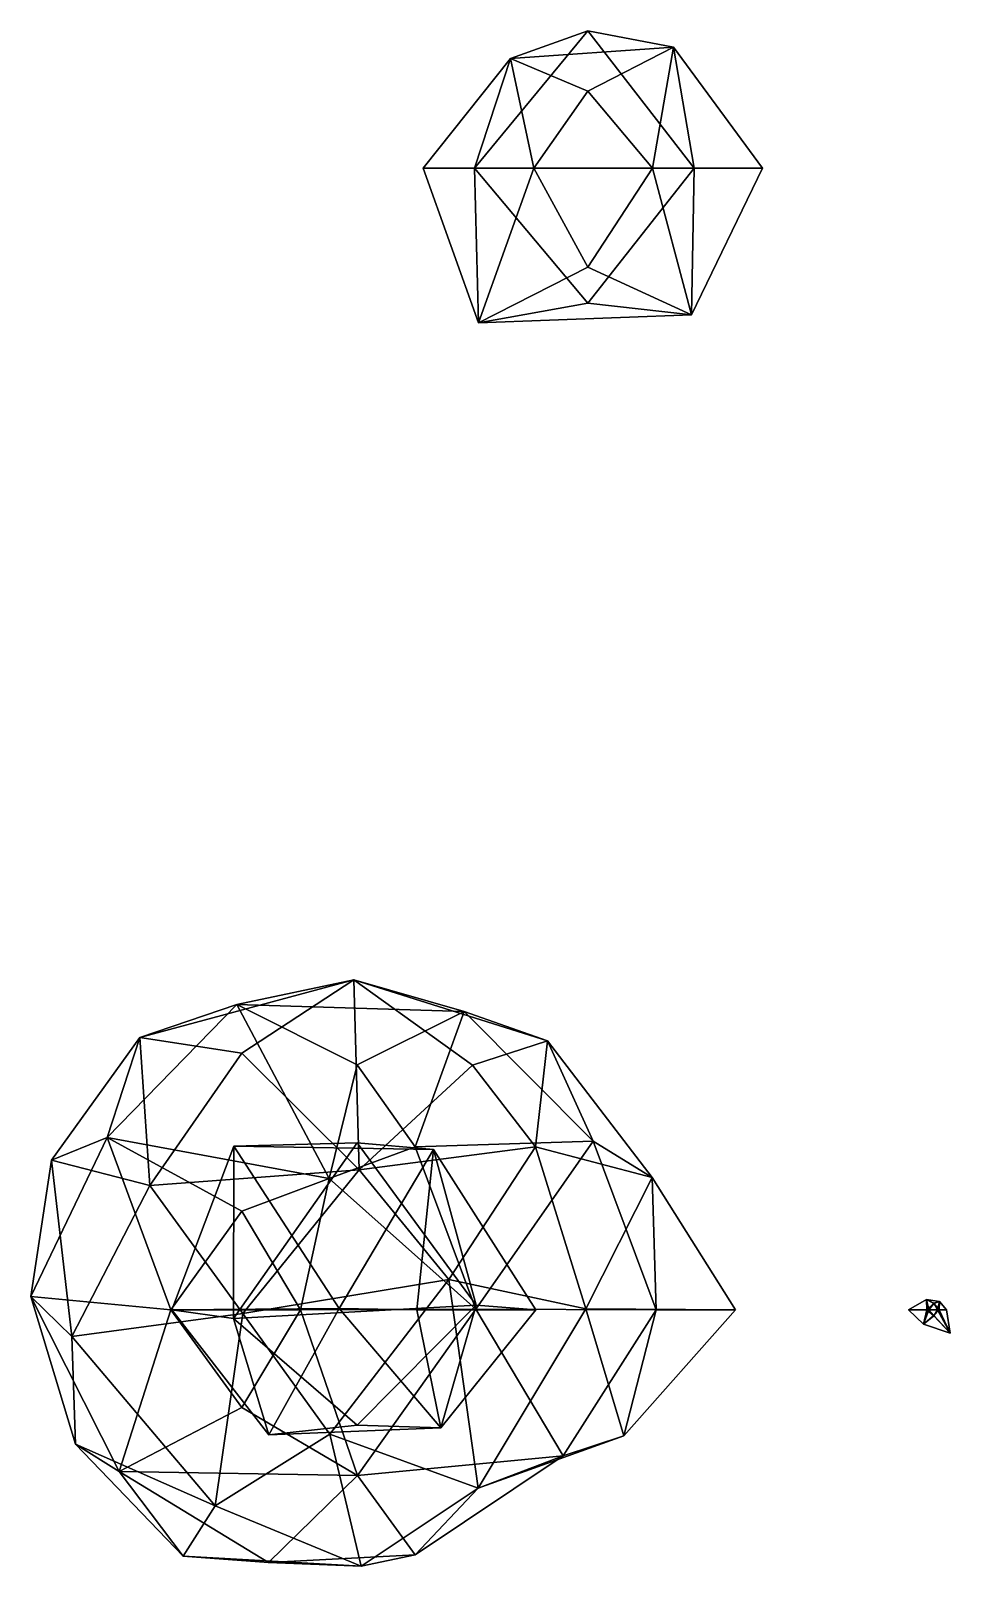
# Model space of a CAD drawing. Extents: x 290083 to 295691, y 4553739 to 4561622.
# Drawn here: x 294420.5 to 294521, y 4558593.8 to 4558761.6 of the extents above; entities that cross this region are included whole.
import ezdxf

# ---------------------------------------------------------------- set-up
doc = ezdxf.new("R2010")
doc.units = 0
doc.layers.add('Au_ppm_Pref_-_0_3', color=7, linetype='CONTINUOUS')

msp = doc.modelspace()

# ---------------------------------------------------------------- linework, layer by layer
at = {"layer": 'Au_ppm_Pref_-_0_3'}
for points in [[(294472.88, 4558758.54, 1853.07), (294468.95, 4558746.56, 1847.23), (294481.35, 4558761.56, 1848.07)], [(294481.35, 4558761.56, 1848.07), (294468.95, 4558746.56, 1847.23), (294492.98, 4558746.56, 1847.58)], [(294490.69, 4558759.78, 1853.07), (294472.88, 4558758.54, 1853.07), (294481.35, 4558761.56, 1848.07)], [(294490.69, 4558759.78, 1853.07), (294481.35, 4558761.56, 1848.07), (294492.98, 4558746.56, 1847.58)], [(294463.34, 4558746.56, 1853.07), (294472.88, 4558758.54, 1853.07), (294475.44, 4558746.56, 1855.85)], [(294472.88, 4558758.54, 1853.07), (294463.34, 4558746.56, 1853.07), (294468.95, 4558746.56, 1847.23)], [(294472.88, 4558758.54, 1853.07), (294490.69, 4558759.78, 1853.07), (294481.35, 4558754.97, 1855.87)], [(294472.88, 4558758.54, 1853.07), (294481.35, 4558754.97, 1855.87), (294475.44, 4558746.56, 1855.85)], [(294488.42, 4558746.56, 1856.4), (294481.35, 4558754.97, 1855.87), (294490.69, 4558759.78, 1853.07)], [(294488.42, 4558746.56, 1856.4), (294490.69, 4558759.78, 1853.07), (294500.43, 4558746.56, 1853.07)], [(294500.43, 4558746.56, 1853.07), (294490.69, 4558759.78, 1853.07), (294492.98, 4558746.56, 1847.58)], [(294488.42, 4558746.56, 1856.4), (294475.44, 4558746.56, 1855.85), (294481.35, 4558754.97, 1855.87)], [(294469.39, 4558729.65, 1853.07), (294463.34, 4558746.56, 1853.07), (294475.44, 4558746.56, 1855.85)], [(294463.34, 4558746.56, 1853.07), (294469.39, 4558729.65, 1853.07), (294468.95, 4558746.56, 1847.23)], [(294469.39, 4558729.65, 1853.07), (294481.35, 4558731.78, 1848.14), (294468.95, 4558746.56, 1847.23)], [(294492.98, 4558746.56, 1847.58), (294468.95, 4558746.56, 1847.23), (294481.35, 4558731.78, 1848.14)], [(294469.39, 4558729.65, 1853.07), (294475.44, 4558746.56, 1855.85), (294481.35, 4558735.72, 1856.68)], [(294488.42, 4558746.56, 1856.4), (294481.35, 4558735.72, 1856.68), (294475.44, 4558746.56, 1855.85)], [(294488.42, 4558746.56, 1856.4), (294492.68, 4558730.54, 1853.07), (294481.35, 4558735.72, 1856.68)], [(294492.68, 4558730.54, 1853.07), (294492.98, 4558746.56, 1847.58), (294481.35, 4558731.78, 1848.14)], [(294488.42, 4558746.56, 1856.4), (294500.43, 4558746.56, 1853.07), (294492.68, 4558730.54, 1853.07)], [(294492.68, 4558730.54, 1853.07), (294500.43, 4558746.56, 1853.07), (294492.98, 4558746.56, 1847.58)], [(294492.68, 4558730.54, 1853.07), (294469.39, 4558729.65, 1853.07), (294481.35, 4558735.72, 1856.68)], [(294469.39, 4558729.65, 1853.07), (294492.68, 4558730.54, 1853.07), (294481.35, 4558731.78, 1848.14)], [(294442.99, 4558655.2, 1888.52), (294432.37, 4558651.59, 1884.06), (294455.78, 4558657.87, 1883.01)], [(294443.55, 4558649.85, 1879.37), (294455.78, 4558657.87, 1883.01), (294432.37, 4558651.59, 1884.06)], [(294467.84, 4558654.42, 1888.12), (294442.99, 4558655.2, 1888.52), (294455.78, 4558657.87, 1883.01)], [(294456.35, 4558637.11, 1879.1), (294455.78, 4558657.87, 1883.01), (294443.55, 4558649.85, 1879.37)], [(294467.84, 4558654.42, 1888.12), (294455.78, 4558657.87, 1883.01), (294476.92, 4558651.21, 1882.77)], [(294468.75, 4558648.55, 1879.8), (294455.78, 4558657.87, 1883.01), (294456.35, 4558637.11, 1879.1)], [(294476.92, 4558651.21, 1882.77), (294455.78, 4558657.87, 1883.01), (294468.75, 4558648.55, 1879.8)], [(294442.99, 4558655.2, 1888.52), (294453.07, 4558636.16, 1891.32), (294428.81, 4558640.67, 1889.68)], [(294442.99, 4558655.2, 1888.52), (294428.81, 4558640.67, 1889.68), (294432.37, 4558651.59, 1884.06)], [(294442.99, 4558655.2, 1888.52), (294456.15, 4558648.58, 1891.68), (294453.07, 4558636.16, 1891.32)], [(294442.99, 4558655.2, 1888.52), (294467.84, 4558654.42, 1888.12), (294456.15, 4558648.58, 1891.68)], [(294467.84, 4558654.42, 1888.12), (294462.46, 4558639.65, 1891.68), (294456.15, 4558648.58, 1891.68)], [(294462.46, 4558639.65, 1891.68), (294467.84, 4558654.42, 1888.12), (294481.94, 4558640.24, 1888.63)], [(294476.92, 4558651.21, 1882.77), (294481.94, 4558640.24, 1888.63), (294467.84, 4558654.42, 1888.12)], [(294428.81, 4558640.67, 1889.68), (294422.74, 4558638.17, 1883.55), (294432.37, 4558651.59, 1884.06)], [(294432.37, 4558651.59, 1884.06), (294422.74, 4558638.17, 1883.55), (294433.49, 4558635.42, 1879.43)], [(294432.37, 4558651.59, 1884.06), (294433.49, 4558635.42, 1879.43), (294443.55, 4558649.85, 1879.37)], [(294476.92, 4558651.21, 1882.77), (294468.75, 4558648.55, 1879.8), (294475.64, 4558639.65, 1879.52)], [(294488.39, 4558636.3, 1882.77), (294476.92, 4558651.21, 1882.77), (294475.64, 4558639.65, 1879.52)], [(294488.39, 4558636.3, 1882.77), (294481.94, 4558640.24, 1888.63), (294476.92, 4558651.21, 1882.77)], [(294443.55, 4558649.85, 1879.37), (294433.49, 4558635.42, 1879.43), (294456.35, 4558637.11, 1879.1)], [(294462.46, 4558639.65, 1891.68), (294453.07, 4558636.16, 1891.32), (294456.15, 4558648.58, 1891.68)], [(294468.75, 4558648.55, 1879.8), (294456.35, 4558637.11, 1879.1), (294475.64, 4558639.65, 1879.52)], [(294420.46, 4558623.28, 1888.43), (294428.81, 4558640.67, 1889.68), (294435.77, 4558621.83, 1892.37)], [(294420.46, 4558623.28, 1888.43), (294422.74, 4558638.17, 1883.55), (294428.81, 4558640.67, 1889.68)], [(294453.07, 4558636.16, 1891.32), (294443.55, 4558632.59, 1892.29), (294428.81, 4558640.67, 1889.68)], [(294443.55, 4558632.59, 1892.29), (294435.77, 4558621.83, 1892.37), (294428.81, 4558640.67, 1889.68)], [(294454.17, 4558621.97, 1861.87), (294435.87, 4558621.83, 1859.01), (294442.67, 4558639.71, 1859.05)], [(294435.87, 4558621.83, 1859.01), (294442.61, 4558620.88, 1853.19), (294442.67, 4558639.71, 1859.05)], [(294469.13, 4558622.34, 1853.39), (294456.14, 4558640.07, 1852.96), (294442.61, 4558620.88, 1853.19)], [(294456.14, 4558640.07, 1852.96), (294442.67, 4558639.71, 1859.05), (294442.61, 4558620.88, 1853.19)], [(294464.47, 4558639.36, 1858.16), (294442.67, 4558639.71, 1859.05), (294456.14, 4558640.07, 1852.96)], [(294464.47, 4558639.36, 1858.16), (294454.17, 4558621.97, 1861.87), (294442.67, 4558639.71, 1859.05)], [(294453.07, 4558636.16, 1891.32), (294462.46, 4558639.65, 1891.68), (294469.09, 4558621.89, 1891.34)], [(294456.14, 4558640.07, 1852.96), (294469.13, 4558622.34, 1853.39), (294464.47, 4558639.36, 1858.16)], [(294475.64, 4558639.65, 1879.52), (294456.35, 4558637.11, 1879.1), (294466.14, 4558625.14, 1879.16)], [(294462.46, 4558639.65, 1891.68), (294481.94, 4558640.24, 1888.63), (294469.09, 4558621.89, 1891.34)], [(294466.14, 4558625.14, 1879.16), (294481.14, 4558621.93, 1880.25), (294475.64, 4558639.65, 1879.52)], [(294488.81, 4558621.83, 1887.55), (294469.09, 4558621.89, 1891.34), (294481.94, 4558640.24, 1888.63)], [(294488.39, 4558636.3, 1882.77), (294475.64, 4558639.65, 1879.52), (294481.14, 4558621.93, 1880.25)], [(294488.39, 4558636.3, 1882.77), (294488.81, 4558621.83, 1887.55), (294481.94, 4558640.24, 1888.63)], [(294420.46, 4558623.28, 1888.43), (294424.96, 4558618.91, 1880.88), (294422.74, 4558638.17, 1883.55)], [(294422.74, 4558638.17, 1883.55), (294424.96, 4558618.91, 1880.88), (294433.49, 4558635.42, 1879.43)], [(294464.47, 4558639.36, 1858.16), (294462.67, 4558621.83, 1862.08), (294454.17, 4558621.97, 1861.87)], [(294475.67, 4558621.83, 1859.01), (294462.67, 4558621.83, 1862.08), (294464.47, 4558639.36, 1858.16)], [(294464.47, 4558639.36, 1858.16), (294469.13, 4558622.34, 1853.39), (294475.67, 4558621.83, 1859.01)], [(294443.63, 4558621.41, 1879.32), (294456.35, 4558637.11, 1879.1), (294433.49, 4558635.42, 1879.43)], [(294449.93, 4558621.83, 1891.71), (294443.55, 4558632.59, 1892.29), (294453.07, 4558636.16, 1891.32)], [(294443.63, 4558621.41, 1879.32), (294466.14, 4558625.14, 1879.16), (294456.35, 4558637.11, 1879.1)], [(294453.07, 4558636.16, 1891.32), (294469.09, 4558621.89, 1891.34), (294449.93, 4558621.83, 1891.71)], [(294488.39, 4558636.3, 1882.77), (294481.14, 4558621.93, 1880.25), (294497.49, 4558621.83, 1882.77)], [(294488.39, 4558636.3, 1882.77), (294497.49, 4558621.83, 1882.77), (294488.81, 4558621.83, 1887.55)], [(294443.63, 4558621.41, 1879.32), (294433.49, 4558635.42, 1879.43), (294424.96, 4558618.91, 1880.88)], [(294449.93, 4558621.83, 1891.71), (294435.77, 4558621.83, 1892.37), (294443.55, 4558632.59, 1892.29)], [(294443.63, 4558621.41, 1879.32), (294453.14, 4558608.25, 1879.66), (294466.14, 4558625.14, 1879.16)], [(294453.14, 4558608.25, 1879.66), (294469.36, 4558602.35, 1881.61), (294466.14, 4558625.14, 1879.16)], [(294469.36, 4558602.35, 1881.61), (294481.14, 4558621.93, 1880.25), (294466.14, 4558625.14, 1879.16)], [(294420.46, 4558623.28, 1888.43), (294435.77, 4558621.83, 1892.37), (294430.12, 4558604.18, 1888.69)], [(294420.46, 4558623.28, 1888.43), (294430.12, 4558604.18, 1888.69), (294425.35, 4558607.17, 1882.77)], [(294420.46, 4558623.28, 1888.43), (294425.35, 4558607.17, 1882.77), (294424.96, 4558618.91, 1880.88)], [(294516.4, 4558621.83, 1853.07), (294518.35, 4558622.96, 1853.07), (294518.4, 4558621.83, 1853.42)], [(294516.4, 4558621.83, 1853.07), (294518.62, 4558621.83, 1852.82), (294518.35, 4558622.96, 1853.07)], [(294518.35, 4558622.96, 1853.07), (294519.14, 4558622.54, 1853.31), (294518.4, 4558621.83, 1853.42)], [(294518.35, 4558622.96, 1853.07), (294519.78, 4558622.73, 1853.07), (294519.14, 4558622.54, 1853.31)], [(294518.35, 4558622.96, 1853.07), (294518.62, 4558621.83, 1852.82), (294519.14, 4558622.53, 1852.84)], [(294519.78, 4558622.73, 1853.07), (294518.35, 4558622.96, 1853.07), (294519.14, 4558622.53, 1852.84)], [(294519.73, 4558621.83, 1852.79), (294519.78, 4558622.73, 1853.07), (294519.14, 4558622.53, 1852.84)], [(294519.78, 4558622.73, 1853.07), (294519.57, 4558621.83, 1853.27), (294519.14, 4558622.54, 1853.31)], [(294519.78, 4558622.73, 1853.07), (294520.53, 4558621.83, 1853.07), (294519.57, 4558621.83, 1853.27)], [(294519.73, 4558621.83, 1852.79), (294520.53, 4558621.83, 1853.07), (294519.78, 4558622.73, 1853.07)], [(294443.63, 4558621.41, 1879.32), (294424.96, 4558618.91, 1880.88), (294440.61, 4558600.4, 1880.18)], [(294435.77, 4558621.83, 1892.37), (294443.55, 4558611.14, 1892.27), (294430.12, 4558604.18, 1888.69)], [(294449.93, 4558621.83, 1891.71), (294443.55, 4558611.14, 1892.27), (294435.77, 4558621.83, 1892.37)], [(294446.49, 4558608.17, 1859.01), (294435.87, 4558621.83, 1859.01), (294454.17, 4558621.97, 1861.87)], [(294435.87, 4558621.83, 1859.01), (294446.49, 4558608.17, 1859.01), (294442.61, 4558620.88, 1853.19)], [(294443.63, 4558621.41, 1879.32), (294440.61, 4558600.4, 1880.18), (294453.14, 4558608.25, 1879.66)], [(294469.13, 4558622.34, 1853.39), (294442.61, 4558620.88, 1853.19), (294456.15, 4558609.23, 1854.81)], [(294449.93, 4558621.83, 1891.71), (294456.16, 4558603.72, 1890.56), (294443.55, 4558611.14, 1892.27)], [(294465.27, 4558608.94, 1859.01), (294446.49, 4558608.17, 1859.01), (294454.17, 4558621.97, 1861.87)], [(294469.09, 4558621.89, 1891.34), (294456.16, 4558603.72, 1890.56), (294449.93, 4558621.83, 1891.71)], [(294465.27, 4558608.94, 1859.01), (294454.17, 4558621.97, 1861.87), (294462.67, 4558621.83, 1862.08)], [(294465.27, 4558608.94, 1859.01), (294469.13, 4558622.34, 1853.39), (294456.15, 4558609.23, 1854.81)], [(294478.66, 4558605.88, 1887.88), (294456.16, 4558603.72, 1890.56), (294469.09, 4558621.89, 1891.34)], [(294465.27, 4558608.94, 1859.01), (294462.67, 4558621.83, 1862.08), (294475.67, 4558621.83, 1859.01)], [(294475.67, 4558621.83, 1859.01), (294469.13, 4558622.34, 1853.39), (294465.27, 4558608.94, 1859.01)], [(294488.81, 4558621.83, 1887.55), (294478.66, 4558605.88, 1887.88), (294469.09, 4558621.89, 1891.34)], [(294481.14, 4558621.93, 1880.25), (294469.36, 4558602.35, 1881.61), (294485.29, 4558608.07, 1882.77)], [(294478.66, 4558605.88, 1887.88), (294488.81, 4558621.83, 1887.55), (294485.29, 4558608.07, 1882.77)], [(294485.29, 4558608.07, 1882.77), (294497.49, 4558621.83, 1882.77), (294481.14, 4558621.93, 1880.25)], [(294497.49, 4558621.83, 1882.77), (294485.29, 4558608.07, 1882.77), (294488.81, 4558621.83, 1887.55)], [(294516.4, 4558621.83, 1853.07), (294518.4, 4558621.83, 1853.42), (294518.04, 4558620.27, 1853.07)], [(294516.4, 4558621.83, 1853.07), (294518.04, 4558620.27, 1853.07), (294518.62, 4558621.83, 1852.82)], [(294518.04, 4558620.27, 1853.07), (294518.4, 4558621.83, 1853.42), (294519.14, 4558621.16, 1853.29)], [(294518.04, 4558620.27, 1853.07), (294519.14, 4558621.21, 1852.86), (294518.62, 4558621.83, 1852.82)], [(294518.04, 4558620.27, 1853.07), (294520.95, 4558619.28, 1853.07), (294519.14, 4558621.21, 1852.86)], [(294520.95, 4558619.28, 1853.07), (294518.04, 4558620.27, 1853.07), (294519.14, 4558621.16, 1853.29)], [(294519.57, 4558621.83, 1853.27), (294518.4, 4558621.83, 1853.42), (294519.14, 4558622.54, 1853.31)], [(294519.14, 4558621.16, 1853.29), (294518.4, 4558621.83, 1853.42), (294519.57, 4558621.83, 1853.27)], [(294519.73, 4558621.83, 1852.79), (294519.14, 4558622.53, 1852.84), (294518.62, 4558621.83, 1852.82)], [(294519.73, 4558621.83, 1852.79), (294518.62, 4558621.83, 1852.82), (294519.14, 4558621.21, 1852.86)], [(294519.73, 4558621.83, 1852.79), (294519.14, 4558621.21, 1852.86), (294520.95, 4558619.28, 1853.07)], [(294520.95, 4558619.28, 1853.07), (294519.14, 4558621.16, 1853.29), (294519.57, 4558621.83, 1853.27)], [(294520.53, 4558621.83, 1853.07), (294520.95, 4558619.28, 1853.07), (294519.57, 4558621.83, 1853.27)], [(294519.73, 4558621.83, 1852.79), (294520.95, 4558619.28, 1853.07), (294520.53, 4558621.83, 1853.07)], [(294456.15, 4558609.23, 1854.81), (294442.61, 4558620.88, 1853.19), (294446.49, 4558608.17, 1859.01)], [(294440.61, 4558600.4, 1880.18), (294424.96, 4558618.91, 1880.88), (294425.35, 4558607.17, 1882.77)], [(294443.55, 4558611.14, 1892.27), (294456.16, 4558603.72, 1890.56), (294430.12, 4558604.18, 1888.69)], [(294456.57, 4558593.81, 1883.56), (294453.14, 4558608.25, 1879.66), (294440.61, 4558600.4, 1880.18)], [(294456.15, 4558609.23, 1854.81), (294446.49, 4558608.17, 1859.01), (294465.27, 4558608.94, 1859.01)], [(294469.36, 4558602.35, 1881.61), (294453.14, 4558608.25, 1879.66), (294456.57, 4558593.81, 1883.56)], [(294469.36, 4558602.35, 1881.61), (294478.66, 4558605.88, 1887.88), (294485.29, 4558608.07, 1882.77)], [(294425.35, 4558607.17, 1882.77), (294430.12, 4558604.18, 1888.69), (294437.12, 4558594.92, 1882.77)], [(294425.35, 4558607.17, 1882.77), (294437.12, 4558594.92, 1882.77), (294440.61, 4558600.4, 1880.18)], [(294478.66, 4558605.88, 1887.88), (294462.47, 4558595.07, 1888.71), (294456.16, 4558603.72, 1890.56)], [(294469.36, 4558602.35, 1881.61), (294462.47, 4558595.07, 1888.71), (294478.66, 4558605.88, 1887.88)], [(294456.16, 4558603.72, 1890.56), (294446.43, 4558594.22, 1887.39), (294430.12, 4558604.18, 1888.69)], [(294437.12, 4558594.92, 1882.77), (294430.12, 4558604.18, 1888.69), (294446.43, 4558594.22, 1887.39)], [(294462.47, 4558595.07, 1888.71), (294446.43, 4558594.22, 1887.39), (294456.16, 4558603.72, 1890.56)], [(294456.57, 4558593.81, 1883.56), (294462.47, 4558595.07, 1888.71), (294469.36, 4558602.35, 1881.61)], [(294437.12, 4558594.92, 1882.77), (294456.57, 4558593.81, 1883.56), (294440.61, 4558600.4, 1880.18)], [(294446.43, 4558594.22, 1887.39), (294456.57, 4558593.81, 1883.56), (294437.12, 4558594.92, 1882.77)], [(294446.43, 4558594.22, 1887.39), (294462.47, 4558595.07, 1888.71), (294456.57, 4558593.81, 1883.56)]]:
    msp.add_3dface(points, dxfattribs=at)

doc.saveas('drawing.dxf')
